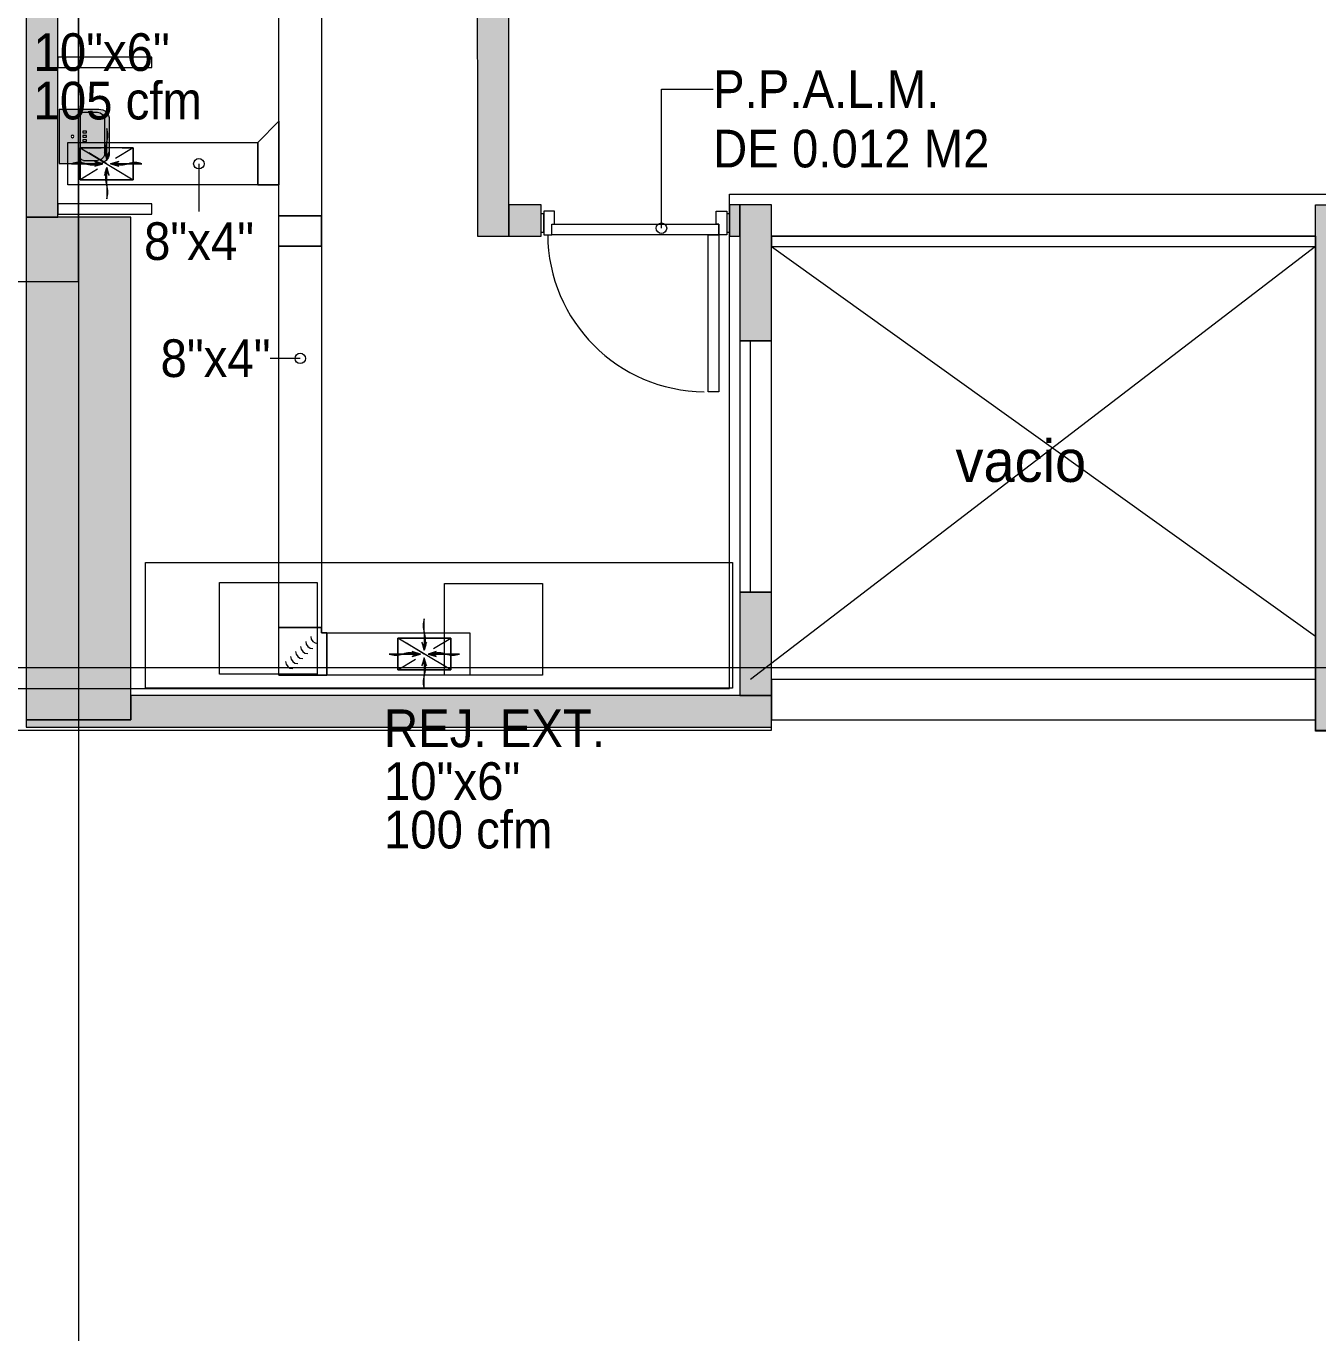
# Model space of a CAD drawing. Header units: metres. Extents: x 31.9 to 125.9, y -29 to 44.
# Drawn here: x 55.25 to 61.42, y -23.16 to -16.89 of the extents above; entities that cross this region are included whole.
import ezdxf
from ezdxf.enums import TextEntityAlignment as Align

# ---------------------------------------------------------------- set-up
doc = ezdxf.new("R2010")
doc.units = ezdxf.units.M
doc.linetypes.add('Hidden 1_5', pattern=[0.0022, 0.0015, -0.0007])
for name, color, linetype, lineweight in [('A-DETL-GENF', 7, 'Continuous', 9), ('A-GENM', 7, 'Continuous', 18), ('ARQ', 8, 'Continuous', 0), ('G-ANNO-TEXT', 7, 'Continuous', 9), ('M-HVAC-CDFF-IDEN', 7, 'Continuous', 9), ('M-HVAC-DUCT', 7, 'Continuous', 18), ('M-HVAC-DUCT-ANNO', 7, 'Hidden 1_5', 18), ('M-HVAC-DUCT-IDEN', 7, 'Continuous', 9)]:
    doc.layers.add(name, color=color, linetype=linetype, lineweight=lineweight)
doc.layers.add('M-HVAC-CDFF', color=8, linetype='Continuous', lineweight=18, true_color=0x414141)
doc.styles.add('ROMAN', font='ROMANS', dxfattribs={"width": 1.2})
doc.styles.add('SansSerif', font='SANSS__.TTF', dxfattribs={"width": 0.9, "height": 0.18})

# ---------------------------------------------------------------- blocks, each defined once
blk = doc.blocks.new('P8P1P161')
at = {"layer": 'ARQ'}
h = blk.add_hatch(color=256, dxfattribs=at)
h.dxf.hatch_style = 1
h.paths.add_polyline_path([(-0.13, 0), (0.13, 0), (0.13, -0.08), (-0.13, -0.08)])
h.paths.add_polyline_path([(-0.0063, -0.0641, 1), (0.0063, -0.0641, 1)], flags=16)
h.paths.add_polyline_path([(-0.13, -0.08), (0.13, -0.08), (0.13, -0.1233, 0.414214), (0.1, -0.0933), (-0.1, -0.0933, 0.414214), (-0.13, -0.1233)])
h.paths.add_polyline_path([(-0.1, -0.0933), (0.1, -0.0933, -0.414214), (0.13, -0.1233), (0.13, -0.19, -0.414214), (0.08, -0.24), (-0.08, -0.24, -0.414214), (-0.13, -0.19), (-0.13, -0.1233, -0.414214)])
h.paths.add_polyline_path([(-0.1, -0.1014, 0.414214), (-0.1149, -0.1163), (-0.1149, -0.1829, 0.414214), (-0.08, -0.2178), (0.08, -0.2178, 0.414214), (0.1149, -0.1829), (0.1149, -0.1163, 0.414214), (0.1, -0.1014)], flags=16)
h.paths.add_polyline_path([(-0.024, -0.1136), (-0.024, -0.1304), (-0.016, -0.1304), (-0.016, -0.1136)], flags=0)
h.paths.add_polyline_path([(-0.004, -0.1136), (-0.004, -0.1304), (0.004, -0.1304), (0.004, -0.1136)], flags=0)
h.paths.add_polyline_path([(0.016, -0.1136), (0.016, -0.1304), (0.024, -0.1304), (0.024, -0.1136)], flags=0)
h.paths.add_polyline_path([(-0.1149, -0.1163, -0.414214), (-0.1, -0.1014), (0.1, -0.1014, -0.414214), (0.1149, -0.1163), (0.1149, -0.1829, -0.414214), (0.08, -0.2178), (-0.08, -0.2178, -0.414214), (-0.1149, -0.1829)], flags=0)
h = blk.add_hatch(color=256, dxfattribs=at)
h.dxf.hatch_style = 1
h.paths.add_polyline_path([(-0.1149, -0.1163), (-0.1149, -0.1829, 0.414214), (-0.08, -0.2178), (0.08, -0.2178, 0.414214), (0.1149, -0.1829), (0.1149, -0.1163, 0.414214), (0.1, -0.1014), (-0.1, -0.1014, 0.414214)])
h.paths.add_polyline_path([(0.024, -0.1304), (0.016, -0.1304), (0.016, -0.1136), (0.024, -0.1136)], flags=16)
h.paths.add_polyline_path([(0.004, -0.1304), (-0.004, -0.1304), (-0.004, -0.1136), (0.004, -0.1136)], flags=16)
h.paths.add_polyline_path([(-0.016, -0.1304), (-0.024, -0.1304), (-0.024, -0.1136), (-0.016, -0.1136)], flags=16)
for p, q in [((-0.13, 0), (0.13, 0)), ((-0.13, 0), (-0.13, -0.1233)), ((0.13, 0), (0.13, -0.1233)), ((-0.13, -0.1233), (-0.13, -0.19)), ((-0.1149, -0.1163), (-0.1149, -0.1829)), ((-0.1, -0.0933), (0.1, -0.0933)), ((-0.1, -0.1014), (0.1, -0.1014)), ((-0.024, -0.1304), (-0.024, -0.1136)), ((-0.024, -0.1136), (-0.016, -0.1136)), ((-0.016, -0.1136), (-0.016, -0.1304)), ((-0.004, -0.1136), (0.004, -0.1136)), ((-0.004, -0.1304), (-0.004, -0.1136)), ((0.004, -0.1136), (0.004, -0.1304)), ((0.016, -0.1304), (0.016, -0.1136)), ((0.016, -0.1136), (0.024, -0.1136)), ((0.024, -0.1136), (0.024, -0.1304)), ((0.1149, -0.1163), (0.1149, -0.1829)), ((0.13, -0.1233), (0.13, -0.19)), ((-0.016, -0.1304), (-0.024, -0.1304)), ((0.004, -0.1304), (-0.004, -0.1304)), ((0.024, -0.1304), (0.016, -0.1304)), ((-0.08, -0.2178), (0.08, -0.2178)), ((-0.08, -0.24), (0.08, -0.24))]:
    blk.add_line(p, q, dxfattribs=at)
blk.add_circle((0, -0.0641), 0.00632, dxfattribs=at)
for centre, radius, start, end in [((-0.1, -0.1233), 0.03, 90, 180), ((-0.1, -0.1163), 0.0149, 90, 180), ((0.1, -0.1233), 0.03, 0, 90), ((0.1, -0.1163), 0.0149, 0, 90), ((-0.08, -0.1829), 0.0349, 180, 270), ((0.08, -0.1829), 0.0349, 270, 0), ((-0.08, -0.19), 0.05, 180, 270), ((0.08, -0.19), 0.05, 270, 0)]:
    blk.add_arc(centre, radius, start, end, dxfattribs=at)
at = {"layer": 'ARQ', "style": 'ROMAN', "width": 1.2}
for tag, flags, p in [('CODIN', 3, (0.0177, -0.6472)), ('CODIN0', 1, (-0.032, -0.9754))]:
    blk.add_attdef(tag, text='', height=0.21, dxfattribs=dict(at, flags=flags)).set_placement(p, align=Align.MIDDLE)
blk = doc.blocks.new('Estructura cubierta')
at = {"layer": 'ARQ'}
h = blk.add_hatch(color=256, dxfattribs=at)
h.paths.add_polyline_path([(1971.2504, -5904.9241), (1971.2504, -5903.4241), (1970.7504, -5903.4241), (1970.7504, -5904.9241)])
h.paths.add_polyline_path([(1977.3528, -5903.4238), (1978.8528, -5903.4238), (1978.8528, -5903.9238), (1977.3528, -5903.9238)])
h.paths.add_polyline_path([(1962.7504, -5904.9241), (1962.7504, -5903.4241), (1962.2504, -5903.4241), (1962.2504, -5904.9241)])
h.paths.add_polyline_path([(1978.248, -5911.9488), (1978.248, -5909.5488), (1978.748, -5909.5488), (1978.748, -5911.9488)])
h.paths.add_polyline_path([(1970.7504, -5909.5488), (1970.7504, -5911.9488), (1971.2504, -5911.9488), (1971.2504, -5909.5488)])
h.paths.add_polyline_path([(1962.2504, -5909.5488), (1962.2504, -5911.9488), (1962.7504, -5911.9488), (1962.7504, -5909.5488)])
h.paths.add_polyline_path([(1978.748, -5859.124), (1978.248, -5859.124), (1978.248, -5857.624), (1978.748, -5857.624)])
h.paths.add_polyline_path([(1971.2504, -5859.124), (1970.7504, -5859.124), (1970.7504, -5857.624), (1971.2504, -5857.624)])
for p, q in [((1962.5004, -5855.3542), (1962.5004, -5914.9141)), ((1952.7308, -5911.6988), (1984.5332, -5911.6988))]:
    blk.add_line(p, q, dxfattribs=at)
blk.add_lwpolyline([(1962.2504, -5909.5488), (1962.2504, -5911.9488), (1962.7504, -5911.9488), (1962.7504, -5909.5488)], close=True, dxfattribs=at)
blk = doc.blocks.new('PISO 9')
at = {"layer": 'ARQ', "ltscale": 0.01}
h = blk.add_hatch(color=256, dxfattribs=at)
h.dxf.hatch_style = 1
h.paths.add_polyline_path([(337.4463, -2855.3561), (337.4463, -2855.2061), (334.3866, -2855.2058), (334.3866, -2855.3558)])
h.paths.add_polyline_path([(337.4462, -2858.5312), (337.2962, -2858.5312), (337.2962, -2855.3561), (337.4462, -2855.3561)])
h.paths.add_polyline_path([(336.1915, -2858.5312), (336.1915, -2858.5311), (336.1915, -2858.3811), (336.1915, -2858.3812)])
h.paths.add_polyline_path([(336.0415, -2858.3812), (336.0417, -2860.0709), (336.1917, -2860.0709), (336.1915, -2858.3812)])
h.paths.add_polyline_path([(336.1917, -2860.0708), (336.3462, -2860.0706), (336.3462, -2859.9205), (336.1917, -2859.9207)])
h.paths.add_polyline_path([(337.4462, -2859.9205), (337.2962, -2859.9205), (337.2962, -2860.5702), (337.4462, -2860.5702)])
h.paths.add_polyline_path([(337.246, -2860.0708), (337.2959, -2860.0706), (337.2962, -2859.9205), (337.2463, -2859.9207)])
h.paths.add_polyline_path([(337.2962, -2861.7703), (337.2962, -2862.2651), (337.4463, -2862.2651), (337.4463, -2861.7703)])
h.paths.add_polyline_path([(333.8866, -2862.4152), (337.4463, -2862.4152), (337.4463, -2862.2651), (334.3866, -2862.2651), (334.3866, -2862.3806), (333.8866, -2862.3806)])
at = {"layer": 'ARQ', "ltscale": 0.3}
h = blk.add_hatch(color=256, dxfattribs=at)
h.dxf.hatch_style = 1
h.paths.add_polyline_path([(334.0366, -2859.9805), (334.0366, -2855.3558), (333.8866, -2855.3558), (333.8866, -2859.6151), (333.8866, -2859.9805)])
at = {"layer": 'ARQ', "ltscale": 0.01}
h = blk.add_hatch(color=256, dxfattribs=at)
h.dxf.hatch_style = 1
h.paths.add_polyline_path([(340.762, -2859.9205), (340.762, -2860.0705), (340.1955, -2860.0705), (340.1955, -2862.4352), (340.0455, -2862.4352), (340.0455, -2859.9205)])
h.paths.add_polyline_path([(343.3144, -2859.9205), (343.3144, -2860.0705), (342.8866, -2860.0705), (342.8866, -2859.9806), (342.3866, -2859.9806), (342.3866, -2860.0705), (341.962, -2860.0705), (341.962, -2859.9205)])
h.paths.add_polyline_path([(345.5135, -2859.9206), (345.5135, -2860.0706), (344.5144, -2860.0706), (344.5144, -2859.9206)])
h.paths.add_polyline_path([(346.7135, -2859.9206), (346.7135, -2860.0706), (347.2381, -2860.0706), (347.2381, -2862.4352), (347.3882, -2862.4352), (347.3882, -2859.9206)])
h.paths.add_polyline_path([(344.9389, -2862.2825), (345.089, -2862.2825), (345.089, -2860.0706), (344.939, -2860.0706), (344.939, -2860.0686), (344.9389, -2862.2825), (344.9389, -2862.2825)])
h.paths.add_polyline_path([(340.1955, -2862.4352), (347.2381, -2862.4352), (347.2381, -2862.2825), (340.1955, -2862.2825)])
at = {"layer": 'ARQ'}
for p, q in [((340.0455, -2860.1206), (337.3463, -2862.1877)), ((337.4463, -2860.1206), (340.0455, -2861.9806))]:
    blk.add_line(p, q, dxfattribs=at)
for points in [[(337.4463, -2807.9746), (322.593, -2807.9746), (322.5931, -2862.4306), (337.4463, -2862.4306), (337.4463, -2860.0706), (340.0456, -2860.0706), (340.0456, -2862.4306), (347.2883, -2862.4305), (347.2883, -2860.0706), (349.8843, -2860.0706), (349.8843, -2862.4306), (354.1855, -2862.4306), (354.1855, -2861.6702), (354.1897, -2861.6702), (354.1871, -2807.9806), (340.0455, -2807.9806), (340.0455, -2809.6515), (337.4463, -2809.6515), (337.4463, -2807.9746)], [(336.3462, -2860.051), (336.3589, -2860.051), (336.3589, -2859.9639), (336.3462, -2859.9639)], [(336.4096, -2860.013), (336.4096, -2859.9512), (336.3589, -2859.9512), (336.3589, -2860.0637), (336.3969, -2860.0637), (336.3969, -2860.013), (336.4096, -2860.013)], [(337.1828, -2860.013), (337.1828, -2859.9512), (337.2335, -2859.9512), (337.2335, -2860.0637), (337.1955, -2860.0637), (337.1955, -2860.013), (337.1828, -2860.013)], [(337.2462, -2859.9639), (337.2335, -2859.9639), (337.2335, -2860.051), (337.2462, -2860.051)]]:
    blk.add_lwpolyline(points, dxfattribs=at)
for points in [[(337.2463, -2808.1746), (322.793, -2808.1746), (322.7931, -2862.2306), (337.2463, -2862.2306), (337.2463, -2859.8706), (340.2456, -2859.8706), (340.2456, -2862.2306), (347.0883, -2862.2305), (347.0883, -2859.8706), (350.0843, -2859.8706), (350.0843, -2862.2306), (353.9855, -2862.2306), (353.9855, -2861.4705), (353.9897, -2861.4705), (353.9871, -2808.1307), (340.1955, -2808.1306), (340.1955, -2809.8514), (337.2463, -2809.8515)], [(334.1366, -2849.791), (324.9615, -2849.791), (324.9615, -2860.2878), (334.1366, -2860.2878)], [(334.0366, -2859.9805), (334.0366, -2855.3558), (333.8866, -2855.3558), (333.8866, -2859.6151), (333.8866, -2859.6151), (333.8866, -2859.6151), (333.8866, -2859.9805), (333.8866, -2859.9805)], [(336.0415, -2858.3812), (336.0417, -2860.0709), (336.1917, -2860.0709), (336.1915, -2858.3812)], [(334.4865, -2859.2659), (334.4865, -2859.2159), (334.0365, -2859.2159), (334.0365, -2859.2659)], [(334.4865, -2859.9659), (334.4865, -2859.9159), (334.0365, -2859.9159), (334.0365, -2859.9659)], [(336.1917, -2860.0708), (336.3462, -2860.0706), (336.3462, -2859.9205), (336.1917, -2859.9207)], [(337.2463, -2860.0708), (337.2962, -2860.0706), (337.2962, -2859.9205), (337.2463, -2859.9207)], [(337.4462, -2859.9205), (337.2962, -2859.9205), (337.2962, -2860.5702), (337.4462, -2860.5702)], [(340.762, -2859.9205), (340.762, -2860.0705), (340.1955, -2860.0705), (340.1955, -2862.4352), (340.0455, -2862.4352), (340.0455, -2859.9205)], [(337.1955, -2860.013), (337.1955, -2860.0637), (336.3969, -2860.0637), (336.3969, -2860.013)], [(337.1448, -2860.0637), (337.1955, -2860.0637), (337.1955, -2860.8136), (337.1448, -2860.8136)], [(340.0455, -2860.1206), (340.0455, -2860.0706), (337.4463, -2860.0706), (337.4463, -2860.1206)], [(337.4463, -2860.5702), (337.2962, -2860.5702), (337.2962, -2861.7703), (337.4463, -2861.7703)], [(337.3462, -2860.5702), (337.2962, -2860.5702), (337.2962, -2861.7703), (337.3462, -2861.7703)], [(337.2609, -2862.2294), (334.4567, -2862.2294), (334.4567, -2861.6294), (337.2609, -2861.6294)], [(335.2767, -2861.7247), (335.2767, -2862.1625), (334.8096, -2862.1625), (334.8096, -2861.7247)], [(336.3525, -2861.7298), (336.3525, -2862.1677), (335.8854, -2862.1677), (335.8854, -2861.7298)], [(337.2962, -2861.7703), (337.2962, -2862.2651), (337.4463, -2862.2651), (337.4463, -2861.7703)], [(340.0455, -2862.3806), (340.0455, -2862.1877), (337.4463, -2862.1877), (337.4463, -2862.3806)], [(333.8866, -2862.4152), (337.4463, -2862.4152), (337.4463, -2862.2651), (334.3866, -2862.2651), (334.3866, -2862.3806), (333.8866, -2862.3806)]]:
    blk.add_lwpolyline(points, close=True, dxfattribs=at)
blk.add_arc((337.1316, -2860.0598), 0.7538, 180.29297, 269.55501, dxfattribs=at)
blk.add_blockref('Estructura cubierta', (-1628.3638, 3049.5683), dxfattribs=at)
at = {"layer": 'ARQ', "extrusion": (0, 0, -1), "zscale": -1, "rotation": 270.0000165174564}
blk.add_blockref('P8P1P161', (-334.0432, -2859.5941), dxfattribs=at)
at = {"layer": 'ARQ'}
blk.add_text('vacio', height=0.2, rotation=359.93314, dxfattribs=at).set_placement((338.3258, -2861.244))
blk = doc.blocks.new('REJILLA EXTRACCION - 10_x6_-V14-NIVEL 09')
at = {"layer": 'A-DETL-GENF', "lineweight": 18, "true_color": 0x00ff00}
for points in [[(0, 0.1028), (0.0051, 0.1243), (0.0051, 0.1465), (0, 0.168)], [(0, 0.0375), (0, 0.1028), (-0.0051, 0.0812), (-0.0051, 0.0591)], [(-0.103, 0), (-0.1246, 0.0051), (-0.1467, 0.0051), (-0.1683, 0), (-0.156, 0)], [(-0.0593, -0.0051), (-0.0378, 0), (-0.103, 0), (-0.0815, -0.0051)], [(-0.0572, -0.0112), (-0.0183, 0), (-0.0572, 0.0113), (-0.0378, 0), (-0.0478, -0.0058)], [(0, 0.018), (0.0113, 0.057), (0, 0.0375), (-0.0112, 0.057)], [(0.0572, -0.0112), (0.0378, 0), (0.0572, 0.0113), (0.0183, 0), (0.0384, -0.0058)], [(0.1683, 0), (0.1467, 0.0051), (0.1246, 0.0051), (0.103, 0), (0.112, 0)], [(0.0113, -0.057), (0, -0.018), (-0.0112, -0.057), (0, -0.0375)], [(0, -0.1028), (0, -0.0375), (-0.0051, -0.0591), (-0.0051, -0.0812)], [(0.0815, -0.0051), (0.103, 0), (0.0378, 0), (0.0593, -0.0051)], [(0, -0.168), (0.0051, -0.1465), (0.0051, -0.1243), (0, -0.1028)]]:
    blk.add_hatch(color=3, dxfattribs=at).paths.add_polyline_path(points)
at = {"layer": 'A-DETL-GENF', "color": 3, "true_color": 0x00ff00}
for p, q in [((0, 0.168), (0, 0.1028)), ((0, 0.0375), (0, 0.1028)), ((-0.0183, 0), (-0.0572, 0.0113)), ((-0.0572, 0.0113), (-0.0378, 0)), ((-0.0378, 0), (-0.0572, -0.0112)), ((-0.0572, -0.0112), (-0.0183, 0)), ((-0.0183, 0), (-0.0443, 0.0075)), ((-0.0443, -0.0075), (-0.0183, 0)), ((0, 0.0375), (-0.0112, 0.057)), ((-0.0112, 0.057), (0, 0.018)), ((-0.0075, 0.044), (0, 0.018)), ((0, 0.018), (0.0113, 0.057)), ((0.0113, 0.057), (0, 0.0375)), ((0, 0.018), (0.0075, 0.044)), ((0.0572, 0.0113), (0.0183, 0)), ((0.0183, 0), (0.0443, 0.0075)), ((0.0443, -0.0075), (0.0183, 0)), ((0.0183, 0), (0.0572, -0.0112)), ((0.0378, 0), (0.0572, 0.0113)), ((0.0572, -0.0112), (0.0378, 0)), ((-0.1683, 0), (-0.103, 0)), ((-0.0378, 0), (-0.103, 0)), ((0, -0.018), (-0.0112, -0.057)), ((-0.0112, -0.057), (0, -0.0375)), ((-0.0075, -0.044), (0, -0.018)), ((0, -0.018), (0.0075, -0.044)), ((0.0113, -0.057), (0, -0.018)), ((0, -0.1028), (0, -0.0375)), ((0, -0.0375), (0.0113, -0.057)), ((0.103, 0), (0.0378, 0)), ((0.103, 0), (0.1683, 0)), ((0, -0.1028), (0, -0.168))]:
    blk.add_line(p, q, dxfattribs=at)
for centre, start, end in [((-0.0903, 0.1354), 340.13049, 19.86951), ((0.0903, 0.0701), 160.13049, 199.86951), ((-0.1356, -0.0903), 70.13049, 109.86951), ((0.1356, -0.0903), 70.13049, 109.86951), ((-0.0704, 0.0903), 250.13049, 289.86951), ((0.0903, -0.0701), 160.13049, 199.86951), ((0.0704, 0.0903), 250.13049, 289.86951), ((-0.0903, -0.1354), 340.13049, 19.86951)]:
    blk.add_arc(centre, 0.096, start, end, dxfattribs=at)
at = {"layer": 'M-HVAC-CDFF', "color": 3, "true_color": 0x00ff00}
for p, q in [((0.127, 0.0762), (-0.127, 0.0762)), ((-0.127, 0.0762), (-0.127, -0.0762)), ((-0.127, 0.0762), (0.127, -0.0762)), ((0.127, -0.0762), (0.127, 0.0762)), ((-0.127, -0.0762), (0.127, -0.0762))]:
    blk.add_line(p, q, dxfattribs=at)
blk = doc.blocks.new('M_Rectangular Transition - Angle - 10 LAMINA-1976268-NIVEL 09')
at = {"layer": 'M-HVAC-DUCT', "color": 3, "true_color": 0x00ff00}
for p, q in [((0, 0.1016), (0, -0.1016)), ((0, 0.1016), (0.1441, 0.1016)), ((0, 0.1016), (0.1441, 0.1016)), ((0, -0.1016), (0, 0.1016)), ((0.1441, -0.1016), (0.1441, 0.1016)), ((0.1441, 0.1016), (0.1441, -0.1016)), ((0, -0.1016), (0.1441, -0.1016)), ((0.1441, -0.1016), (0, -0.1016))]:
    blk.add_line(p, q, dxfattribs=at)
blk = doc.blocks.new('Rectangular Tap - ZAPATA - ZAPATA FIBRA DE VIDRIO-1976395-NIVEL 09')
at = {"layer": 'M-HVAC-DUCT', "color": 3, "true_color": 0x00ff00}
for p, q in [((56.3574, -17.4413), (56.459, -17.3397)), ((56.3574, -17.4413), (56.459, -17.3397)), ((56.459, -17.3397), (56.459, -17.6445)), ((56.459, -17.6445), (56.459, -17.3397)), ((56.3574, -17.4413), (56.3574, -17.6445)), ((56.3574, -17.6445), (56.3574, -17.4413)), ((56.459, -17.6445), (56.3574, -17.6445)), ((56.3574, -17.6445), (56.459, -17.6445))]:
    blk.add_line(p, q, dxfattribs=at)
blk = doc.blocks.new('M_Rectangular Takeoff - LAMINA-1976854-NIVEL 09')
at = {"layer": 'M-HVAC-DUCT', "color": 3, "true_color": 0x00ff00}
for p, q in [((55.7632, -17.4667), (55.5092, -17.4667)), ((55.5092, -17.4667), (55.5092, -17.6191)), ((55.5092, -17.4667), (55.5092, -17.6191)), ((55.7632, -17.4667), (55.5092, -17.4667)), ((55.5092, -17.4667), (55.5092, -17.6191)), ((55.7632, -17.4667), (55.5092, -17.4667)), ((55.7632, -17.6191), (55.7632, -17.4667)), ((55.7632, -17.6191), (55.7632, -17.4667)), ((55.7632, -17.6191), (55.7632, -17.4667)), ((55.5092, -17.6191), (55.7632, -17.6191)), ((55.5092, -17.6191), (55.7632, -17.6191)), ((55.5092, -17.6191), (55.7632, -17.6191))]:
    blk.add_line(p, q, dxfattribs=at)
blk = doc.blocks.new('REJILLA EXTRACCION - 10_x6_-V11-NIVEL 09')
at = {"layer": 'A-DETL-GENF', "lineweight": 18, "true_color": 0x00ff00}
for points in [[(0, 0.1028), (0.0051, 0.1243), (0.0051, 0.1465), (0, 0.168)], [(0, 0.0375), (0, 0.1028), (-0.0051, 0.0812), (-0.0051, 0.0591)], [(-0.103, 0), (-0.1246, 0.0051), (-0.1467, 0.0051), (-0.1683, 0)], [(-0.0572, -0.0112), (-0.0183, 0), (-0.0572, 0.0113), (-0.0378, 0)], [(0, 0.018), (0.0113, 0.057), (0, 0.0375), (-0.0112, 0.057)], [(0.0572, -0.0112), (0.0378, 0), (0.0572, 0.0113), (0.0183, 0)], [(0.1683, 0), (0.1467, 0.0051), (0.1246, 0.0051), (0.103, 0)], [(-0.0593, -0.0051), (-0.0378, 0), (-0.103, 0), (-0.0815, -0.0051)], [(-0.0112, -0.057), (0, -0.0375), (0.0113, -0.057), (0, -0.018)], [(0, -0.1028), (0, -0.0375), (-0.0051, -0.0591), (-0.0051, -0.0812)], [(0.0593, -0.0051), (0.0815, -0.0051), (0.103, 0), (0.0378, 0)], [(0, -0.168), (0.0051, -0.1465), (0.0051, -0.1243), (0, -0.1028)]]:
    blk.add_hatch(color=3, dxfattribs=at).paths.add_polyline_path(points)
at = {"layer": 'A-DETL-GENF', "color": 3, "true_color": 0x00ff00}
for p, q in [((0, 0.168), (0, 0.1028)), ((0, 0.0375), (0, 0.1028)), ((-0.0183, 0), (-0.0572, 0.0113)), ((-0.0572, 0.0113), (-0.0378, 0)), ((-0.0378, 0), (-0.0572, -0.0112)), ((-0.0572, -0.0112), (-0.0183, 0)), ((-0.0183, 0), (-0.0443, 0.0075)), ((-0.0443, -0.0075), (-0.0183, 0)), ((0, 0.0375), (-0.0112, 0.057)), ((-0.0112, 0.057), (0, 0.018)), ((-0.0075, 0.044), (0, 0.018)), ((0, 0.018), (0.0113, 0.057)), ((0.0113, 0.057), (0, 0.0375)), ((0, 0.018), (0.0075, 0.044)), ((0.0572, 0.0113), (0.0183, 0)), ((0.0183, 0), (0.0443, 0.0075)), ((0.0443, -0.0075), (0.0183, 0)), ((0.0183, 0), (0.0572, -0.0112)), ((0.0378, 0), (0.0572, 0.0113)), ((0.0572, -0.0112), (0.0378, 0)), ((-0.1683, 0), (-0.103, 0)), ((-0.0378, 0), (-0.103, 0)), ((0, -0.018), (-0.0112, -0.057)), ((-0.0112, -0.057), (0, -0.0375)), ((-0.0075, -0.044), (0, -0.018)), ((0, -0.018), (0.0075, -0.044)), ((0.0113, -0.057), (0, -0.018)), ((0, -0.1028), (0, -0.0375)), ((0, -0.0375), (0.0113, -0.057)), ((0.103, 0), (0.0378, 0)), ((0.103, 0), (0.1683, 0)), ((0, -0.1028), (0, -0.168))]:
    blk.add_line(p, q, dxfattribs=at)
for centre, start, end in [((-0.0903, 0.1354), 340.13049, 19.86951), ((0.0903, 0.0701), 160.13049, 199.86951), ((-0.1356, -0.0903), 70.13049, 109.86951), ((0.1356, -0.0903), 70.13049, 109.86951), ((-0.0704, 0.0903), 250.13049, 289.86951), ((0.0903, -0.0701), 160.13049, 199.86951), ((0.0704, 0.0903), 250.13049, 289.86951), ((-0.0903, -0.1354), 340.13049, 19.86951)]:
    blk.add_arc(centre, 0.096, start, end, dxfattribs=at)
at = {"layer": 'M-HVAC-CDFF', "color": 3, "true_color": 0x00ff00}
for p, q in [((0.127, 0.0762), (-0.127, 0.0762)), ((-0.127, 0.0762), (-0.127, -0.0762)), ((-0.127, 0.0762), (0.127, -0.0762)), ((0.127, -0.0762), (0.127, 0.0762)), ((-0.127, -0.0762), (0.127, -0.0762))]:
    blk.add_line(p, q, dxfattribs=at)
blk = doc.blocks.new('M_Rectangular Takeoff - LAMINA-V170-NIVEL 09')
at = {"layer": 'M-HVAC-DUCT', "color": 3, "true_color": 0x00ff00}
for p, q in [((57.2803, -19.8082), (57.0263, -19.8082)), ((57.0263, -19.8082), (57.0263, -19.9606)), ((57.2803, -19.8082), (57.0263, -19.8082)), ((57.0263, -19.8082), (57.0263, -19.9606)), ((57.0263, -19.9606), (57.0263, -19.8082)), ((57.0263, -19.8082), (57.2803, -19.8082)), ((57.2803, -19.9606), (57.2803, -19.8082)), ((57.2803, -19.9606), (57.2803, -19.8082)), ((57.2803, -19.8082), (57.2803, -19.9606)), ((57.0263, -19.9606), (57.2803, -19.9606)), ((57.0263, -19.9606), (57.2803, -19.9606)), ((57.2803, -19.9606), (57.0263, -19.9606))]:
    blk.add_line(p, q, dxfattribs=at)
blk = doc.blocks.new('Rectangular Elbow - Mitered - Single Thickness Vanes - LAMINA-V172-NIVEL 09')
at = {"layer": 'A-GENM', "color": 3, "true_color": 0x00ff00}
for centre in [(56.6205, -19.8245), (56.6205, -19.8245), (56.6444, -19.8006), (56.6444, -19.8006), (56.5486, -19.8964), (56.5486, -19.8964), (56.5726, -19.8724), (56.5726, -19.8724), (56.5965, -19.8485), (56.5965, -19.8485), (56.5247, -19.9203), (56.5247, -19.9203)]:
    blk.add_arc(centre, 0.0339, 180, 270, dxfattribs=at)
at = {"layer": 'M-HVAC-DUCT', "color": 3, "true_color": 0x00ff00}
for p, q in [((56.6622, -19.7574), (56.459, -19.7574)), ((56.459, -19.7574), (56.6622, -19.7574)), ((56.459, -19.986), (56.459, -19.7574)), ((56.459, -19.986), (56.459, -19.7574)), ((56.6622, -19.7574), (56.6622, -19.7828)), ((56.6622, -19.7828), (56.6622, -19.7574)), ((56.6622, -19.7828), (56.6876, -19.7828)), ((56.6876, -19.7828), (56.6622, -19.7828)), ((56.6876, -19.986), (56.6876, -19.7828)), ((56.6876, -19.7828), (56.6876, -19.986)), ((56.459, -19.986), (56.6876, -19.986)), ((56.6876, -19.986), (56.459, -19.986))]:
    blk.add_line(p, q, dxfattribs=at)

msp = doc.modelspace()

# ---------------------------------------------------------------- linework, layer by layer
at = {"layer": 'G-ANNO-TEXT'}
for p, q in [((58.2864, -17.1862), (58.5328, -17.1862)), ((58.2864, -17.8509), (58.2864, -17.1862))]:
    msp.add_line(p, q, dxfattribs=at)
msp.add_circle((58.2864, -17.8509), 0.025, dxfattribs=at)
at = {"layer": 'M-HVAC-DUCT', "color": 3, "true_color": 0x00ff00}
for p, q in [((56.459, -17.7926), (56.459, -16.097)), ((56.6622, -16.097), (56.6622, -17.7926)), ((55.4498, -17.6445), (55.4498, -17.4413)), ((55.4498, -17.4413), (56.3574, -17.4413)), ((56.3574, -17.6445), (56.3574, -17.4413)), ((55.5092, -17.6191), (55.5092, -17.4667)), ((55.7632, -17.4667), (55.5092, -17.4667)), ((55.7632, -17.4667), (55.7632, -17.6191)), ((55.7632, -17.6191), (55.5092, -17.6191)), ((56.3574, -17.6445), (55.4498, -17.6445)), ((56.6622, -17.7926), (56.459, -17.7926)), ((56.459, -17.9366), (56.6622, -17.9366)), ((56.459, -19.7574), (56.459, -17.9366)), ((56.6622, -17.9366), (56.6622, -19.7574)), ((56.459, -19.7574), (56.6622, -19.7574)), ((56.6876, -19.7828), (56.6876, -19.986)), ((56.6876, -19.7828), (57.3706, -19.7828)), ((57.2803, -19.8082), (57.0263, -19.8082)), ((57.0263, -19.8082), (57.0263, -19.9606)), ((57.2803, -19.9606), (57.2803, -19.8082)), ((57.3706, -19.7828), (57.3706, -19.986)), ((57.2803, -19.9606), (57.0263, -19.9606)), ((57.3706, -19.986), (56.6876, -19.986))]:
    msp.add_line(p, q, dxfattribs=at)
at = {"layer": 'M-HVAC-DUCT-ANNO', "color": 3, "true_color": 0x00ff00}
for p, q in [((55.5092, -17.6191), (55.5092, -17.4667)), ((55.5092, -17.4667), (55.7632, -17.4667)), ((55.7632, -17.4667), (55.5092, -17.6191)), ((55.6362, -17.5429), (55.5092, -17.4667)), ((55.7632, -17.4667), (55.7632, -17.6191)), ((55.7632, -17.6191), (55.5092, -17.6191)), ((57.0263, -19.8082), (57.2803, -19.8082)), ((57.0263, -19.9606), (57.0263, -19.8082)), ((57.0263, -19.9606), (57.2803, -19.8082)), ((57.1533, -19.8844), (57.0263, -19.8082)), ((57.2803, -19.8082), (57.2803, -19.9606)), ((57.2803, -19.9606), (57.0263, -19.9606))]:
    msp.add_line(p, q, dxfattribs=at)
at = {"layer": 'M-HVAC-DUCT-IDEN'}
for p, q in [((56.0763, -17.5429), (56.0763, -17.7711)), ((56.5606, -18.4727), (56.4171, -18.4727))]:
    msp.add_line(p, q, dxfattribs=at)
for centre in [(56.0763, -17.5429), (56.5606, -18.4727)]:
    msp.add_circle(centre, 0.025, dxfattribs=at)

# ---------------------------------------------------------------- block references
at = {"layer": 'ARQ', "linetype": 'Continuous'}
msp.add_blockref('PISO 9', (-278.6348, 2842.1819), dxfattribs=at)
at = {"layer": 'M-HVAC-CDFF', "color": 3, "true_color": 0x00ff00}
for name, p, rotation in [('REJILLA EXTRACCION - 10_x6_-V14-NIVEL 09', (55.6362, -17.5429), 359.9999917223574), ('REJILLA EXTRACCION - 10_x6_-V11-NIVEL 09', (57.1533, -19.8844), 180.0000163559501)]:
    msp.add_blockref(name, p, dxfattribs=dict(at, rotation=rotation))
at = {"layer": 'M-HVAC-DUCT', "color": 3, "true_color": 0x00ff00}
for name in ['Rectangular Tap - ZAPATA - ZAPATA FIBRA DE VIDRIO-1976395-NIVEL 09', 'M_Rectangular Takeoff - LAMINA-1976854-NIVEL 09', 'Rectangular Elbow - Mitered - Single Thickness Vanes - LAMINA-V172-NIVEL 09', 'M_Rectangular Takeoff - LAMINA-V170-NIVEL 09']:
    msp.add_blockref(name, (0, 0), dxfattribs=at)
at = {"layer": 'M-HVAC-DUCT', "color": 3, "true_color": 0x00ff00, "rotation": 90}
msp.add_blockref('M_Rectangular Transition - Angle - 10 LAMINA-1976268-NIVEL 09', (56.5606, -17.9366), dxfattribs=at)

# ---------------------------------------------------------------- texts
at = {"layer": 'G-ANNO-TEXT', "char_height": 0.18, "attachment_point": 1, "style": 'SansSerif'}
for s, insert, width in [('P.P.A.L.M.', (58.5328, -17.0962), 1.277088), ('DE 0.012 M2', (58.5328, -17.3806), 1.572911)]:
    msp.add_mtext(s, dxfattribs=dict(at, insert=insert, width=width))
at = {"layer": 'M-HVAC-CDFF-IDEN', "char_height": 0.18, "attachment_point": 1, "style": 'SansSerif'}
for s, insert, width in [('10"x6"', (55.2861, -16.9198), 0.77924), ('105 cfm', (55.2861, -17.1516), 0.95962), ('REJ. EXT.', (56.9605, -20.1493), 1.255443), ('10"x6"', (56.9605, -20.4013), 0.77924), ('100 cfm', (56.9605, -20.6332), 0.95962)]:
    msp.add_mtext(s, dxfattribs=dict(at, insert=insert, width=width))
at = {"layer": 'M-HVAC-DUCT-IDEN', "char_height": 0.18, "width": 0.627721, "attachment_point": 1, "style": 'SansSerif'}
for insert in [(55.8144, -17.8226), (55.8933, -18.3817)]:
    msp.add_mtext('8"x4"', dxfattribs=dict(at, insert=insert))

doc.saveas('drawing.dxf')
